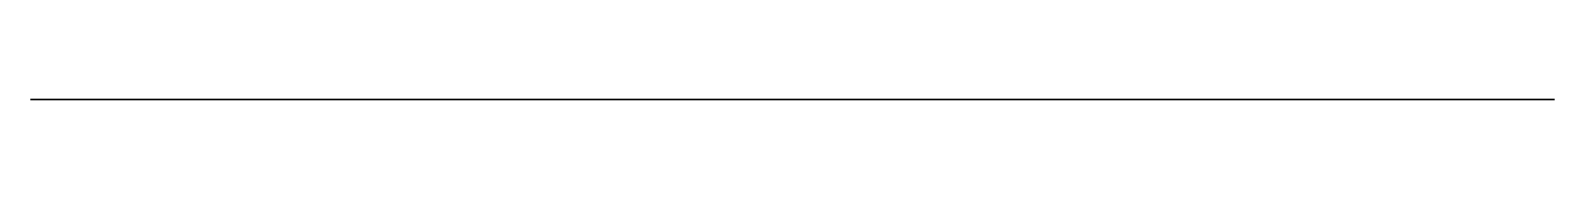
# Model space of a CAD drawing. Header units: millimetres. Extents: x 2656 to 2790, y 1619 to 1619.
import ezdxf

# ---------------------------------------------------------------- set-up
doc = ezdxf.new("R2010")
doc.units = ezdxf.units.MM
doc.linetypes.add('CENTER2', pattern=[28.575, 19.05, -3.175, 3.175, -3.175])

msp = doc.modelspace()

# ---------------------------------------------------------------- linework, layer by layer
at = {"extrusion": (0, -1, 6.12323e-17)}
for p, q in [((2673.06, 1618.71, -100.51), (2773.06, 1618.71, -100.51)), ((2673.06, 1618.71, -85.51), (2673.06, 1618.71, -100.51)), ((2773.06, 1618.71, -85.51), (2773.06, 1618.71, -100.51))]:
    msp.add_line(p, q, dxfattribs=at)
at = {"linetype": 'CENTER2', "extrusion": (0, -1, 6.12323e-17)}
msp.add_line((2723.06, 1618.71, 100.51), (2723.06, 1618.71, -100.51), dxfattribs=at)
at = {"extrusion": (0, -1, 6.12323e-17), "elevation": -1618.71}
for points in [[(2673.06, -85.51), (2693.06, -85.51, 0.414214), (2713.06, -65.51), (2713.06, -45.5, -0.981887), (2713.61, -15.51), (2716.22, 14.37), (2656.22, 14.37), (2696.22, 83.66)], [(2773.06, -85.51), (2753.06, -85.51, -0.414214), (2733.06, -65.51), (2733.06, -45.5, 0.981887), (2732.51, -15.51), (2729.9, 14.37), (2789.9, 14.37), (2749.9, 83.66)]]:
    msp.add_lwpolyline(points, format="xyb", dxfattribs=at)
at = {"extrusion": (0, -1, 6.12323e-17)}
for radius, start, end in [(54.66, 45.5698, 134.4302), (64.66, 65.4787, 114.5213)]:
    msp.add_arc((2723.06, 24.82, -1618.71), radius, start, end, dxfattribs=at)

doc.saveas('drawing.dxf')
